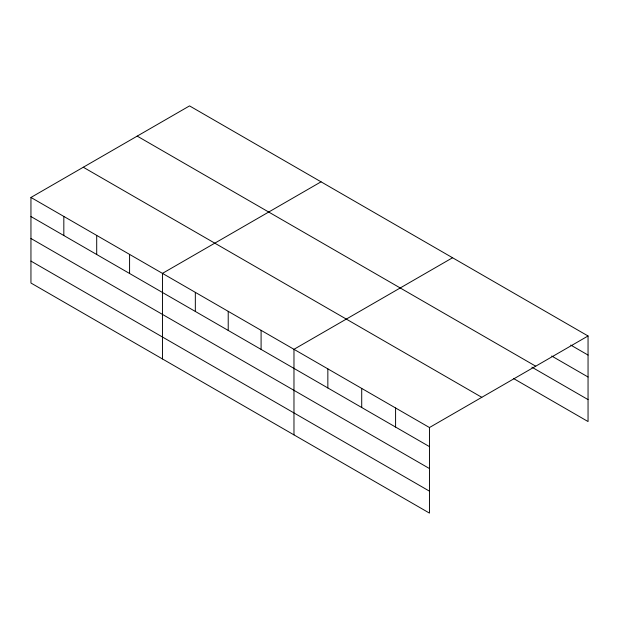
<?xml version="1.0" encoding="UTF-8"?>
<svg xmlns="http://www.w3.org/2000/svg" width="619" height="619" viewBox="0 0 619 619"><rect width="100%" height="100%" fill="white"/><g stroke="black" fill="none" stroke-linecap="round" stroke-linejoin="round"><path stroke-width="0.93" d="M30.95 197.453L429.462 427.536L429.462 513.105L30.95 283.022L30.95 197.453L189.538 105.895L588.05 335.978L588.05 421.547L513.693 378.611M321.044 181.824L162.457 273.381L162.457 358.95M452.559 257.752L293.971 349.309L293.971 434.878M429.462 427.536L588.05 335.978M570.703 345.046L588.05 355.066M551.699 356.018L588.05 377.002M137.201 136.11L535.714 366.193M531.868 367.168L588.05 399.603M83.286 167.238L481.799 397.321M30.95 216.542L429.462 446.624M30.95 238.485L429.462 468.56M30.95 261.086L429.462 491.161M395.587 407.975L395.587 427.064M361.713 388.423L361.713 407.511M327.846 368.862L327.846 387.951M261.094 330.329L261.094 349.418M228.218 311.342L228.218 330.43M195.333 292.361L195.333 311.45M129.58 254.401L129.58 273.49M96.703 235.421L96.703 254.51M63.827 216.441L63.827 235.522"/></g></svg>
